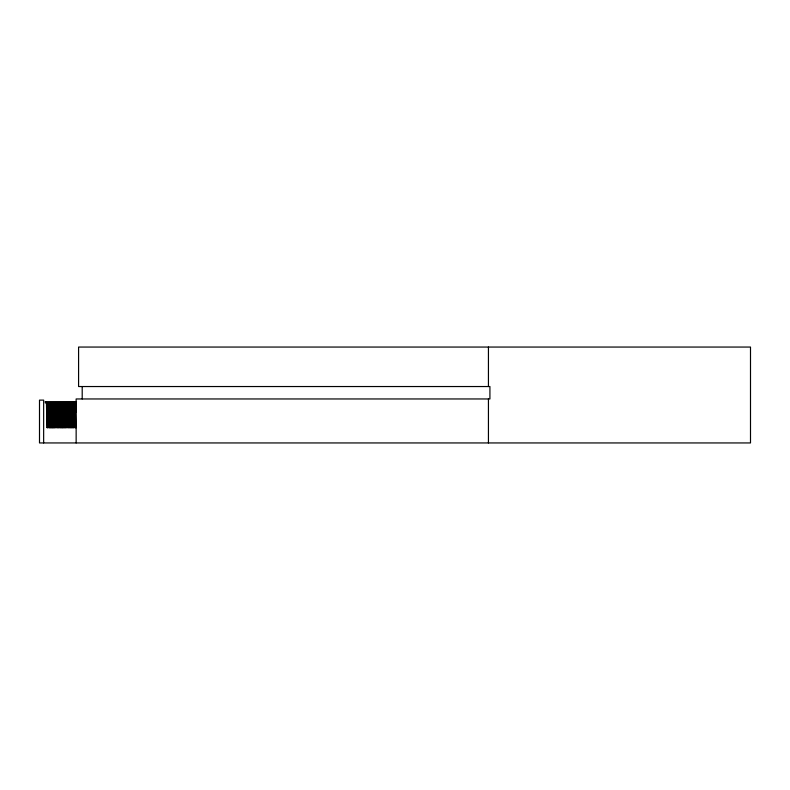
<?xml version="1.0" encoding="UTF-8"?>
<svg xmlns="http://www.w3.org/2000/svg" width="790" height="790" viewBox="0 0 790 790"><rect width="100%" height="100%" fill="white"/><g stroke="black" fill="none" stroke-linecap="round" stroke-linejoin="round"><path stroke-width="1.19" d="M76.235 411.096L76.373 402.831L45.247 402.88L45.553 401.626M66.449 402.861L67.041 427.597M74.132 402.851L74.724 427.588M47.025 427.607L47.637 427.588L47.044 402.861L46.432 402.88L47.025 427.607L47.637 427.588M47.854 402.851L48.447 427.588M49.217 427.607L49.829 427.588L49.237 402.851L48.625 402.88L49.217 427.607L49.829 427.588M50.313 427.607L50.925 427.588L50.333 402.851L49.721 402.87L50.313 427.607L50.925 427.588M51.409 427.607L52.022 427.588L51.429 402.851L50.817 402.87L51.409 427.607L52.022 427.588M52.505 427.607L53.118 427.588L52.525 402.851L51.913 402.87L52.505 427.607L53.118 427.588M53.602 427.607L54.214 427.588L53.621 402.851L53.009 402.87L53.602 427.607L54.214 427.588M54.698 427.607L55.31 427.578L54.717 402.851L54.105 402.87L54.698 427.607L55.31 427.578M55.488 402.87L56.08 427.607L55.537 402.851M56.89 427.597L57.502 427.578L56.91 402.851L56.297 402.87L56.89 427.597L57.502 427.578M57.996 427.597L58.598 427.578L58.006 402.851L57.394 402.87L57.996 427.597L58.598 427.578M59.092 427.597L59.694 427.578L58.825 402.851L59.092 427.597L59.694 427.578M60.188 427.597L60.791 427.578L60.198 402.841L59.586 402.87L60.188 427.597L60.791 427.578M61.284 427.597L61.897 427.578L61.294 402.841L60.682 402.861L61.284 427.597L61.897 427.578M62.38 427.597L62.993 427.578L62.39 402.841L61.788 402.861L62.38 427.597L62.993 427.578M63.477 427.597L64.089 427.578L63.486 402.841L62.884 402.861L63.477 427.597L64.089 427.578M64.573 427.597L65.185 427.578L64.583 402.841L63.98 402.861L64.573 427.597L65.185 427.578M65.669 427.597L66.281 427.578L65.689 402.841L65.076 402.861L65.669 427.597L66.281 427.578M67.861 427.597L68.473 427.568L67.881 402.841L67.269 402.861L67.861 427.597L68.473 427.568M68.957 427.588L69.569 427.568L68.977 402.841L68.365 402.861L68.957 427.588L69.569 427.568M70.053 427.588L70.666 427.568L70.073 402.841L69.461 402.861L70.053 427.588L70.666 427.568M71.149 427.588L71.762 427.568L71.169 402.831L70.557 402.861L71.149 427.588L71.762 427.568M72.246 427.588L72.858 427.568L72.265 402.831L71.653 402.861L72.246 427.588L72.858 427.568M73.342 427.588L73.954 427.568L73.361 402.831L72.749 402.851L73.342 427.588L73.954 427.568M75.781 412.252L75.554 402.831L74.941 402.851L75.534 427.588L76.146 427.568L76.038 422.857M45.218 401.646L76.521 401.597M48.121 427.607L48.733 427.588M55.794 427.607L56.406 427.578M66.765 427.597L67.377 427.568M74.438 427.588L75.05 427.568M75.534 427.588L76.146 427.568M75.277 402.831L75.445 409.901M75.751 422.857L75.87 427.568M75.228 402.851L75.82 427.588M73.075 402.831L73.628 427.588M71.979 402.831L72.581 427.568L71.93 402.861M70.883 402.831L71.436 427.588M69.787 402.841L70.33 427.588M68.691 402.841L69.283 427.568L68.641 402.861M67.594 402.841L68.138 427.588M65.402 402.841L65.965 426.393M65.353 402.861L65.945 427.597M64.306 402.841L64.849 427.597M63.21 402.841L63.753 427.597M61.018 402.841L61.561 427.597M59.922 402.841L60.465 427.597M57.729 402.851L58.272 427.597M56.633 402.851L57.176 427.597M54.441 402.851L54.984 427.607M53.345 402.851L53.888 427.607M51.143 402.851L51.696 427.607M50.047 402.851L50.6 427.607M48.95 402.851L49.553 427.588L48.901 402.88M46.758 402.861L47.301 427.607M488.437 347.057L488.437 386.537M488.437 398.96L488.437 442.943M82.2 386.537L82.2 398.96M76.146 442.943L76.146 398.96L489.919 398.96L489.919 386.537L78.585 386.537L78.585 347.057L750.5 347.057L750.5 442.943L39.5 442.943L39.5 400.125L43.648 400.125L43.648 442.943M62.706 427.578L62.114 402.841L62.657 427.597M52.841 427.588L52.249 402.851L52.792 427.607"/></g></svg>
